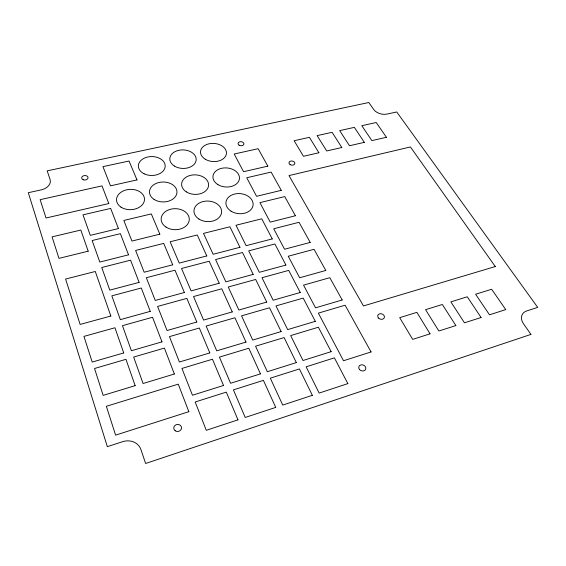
<?xml version="1.0" encoding="UTF-8"?>
<svg xmlns="http://www.w3.org/2000/svg" width="566" height="566" viewBox="0 0 566 566"><rect width="100%" height="100%" fill="white"/><g stroke="black" fill="none" stroke-linecap="round" stroke-linejoin="round"><path stroke-width="0.85" d="M530.936 334.4L145.618 463.49L140.927 449.546A14.865 13.301 -19.2 0 0 122.822 441.636L107.328 446.652L28.3 192.709L41.148 189.893A11.872 8.235 -6.7 0 0 50.063 179.436L47.176 170.861L368.82 102.51L373.73 109.535A10.004 6.459 12.6 0 0 387.087 114.07L396.731 111.962L537.7 307.388L526.797 310.911A12.77 9.247 27.7 0 0 523.465 323.702L530.936 334.4M237.975 419.852L206.286 430.302L195.178 402.002L226.308 392.125L237.975 419.852M275.727 407.4L245.205 417.467L233.418 389.875L263.416 380.359L275.727 407.4M312.333 395.323L282.738 405.086L270.315 378.173L299.435 368.94L312.333 395.323M347.857 383.607L319.139 393.08L306.128 366.818L334.4 357.846L347.857 383.607M430.054 333.827L412.664 339.388L399.702 317.653L416.866 312.354L430.054 333.827M455.856 325.57L438.862 331.011L425.568 309.673L442.35 304.487L455.856 325.57M481.079 317.505L464.467 322.818L450.861 301.862L467.275 296.796L481.079 317.505M505.742 309.616L489.498 314.809L475.596 294.228L491.656 289.268L505.742 309.616M188.846 411.68L115.598 435.134L106.358 406.296L178.262 384.151L188.846 411.68M371.07 351.939L343.52 360.747L318.347 313.125L345.097 305.201L371.07 351.939M223.513 385.474L192.454 395.231L181.941 368.445L212.462 359.219L223.513 385.474M260.466 373.871L230.588 383.253L219.417 357.118L248.799 348.239L260.466 373.871M296.336 362.601L267.336 371.713L255.556 346.201L284.097 337.577L296.336 362.601M331.167 351.663L303.001 360.507L290.662 335.588L318.389 327.212L331.167 351.663M135.154 385.658L103.154 395.365L94.536 368.494L125.956 359.318L135.154 385.658M174.363 374.013L143.071 383.507L133.654 357.068L164.395 348.09L174.363 374.013M495.285 266.551L363.45 305.951L288.985 175.58L410.407 146.955L495.285 266.551M209.809 352.915L179.415 362.014L169.453 336.621L199.331 328.018L209.809 352.915M245.998 342.083L216.736 350.842L206.144 326.051L234.925 317.759L245.998 342.083M281.153 331.563L252.726 340.067L241.548 315.849L269.529 307.791L281.153 331.563M315.319 321.332L287.691 329.603L275.967 305.93L303.178 298.091L315.319 321.332M342.204 299.987L315.538 307.819L303.539 285.137L329.815 277.701L342.204 299.987M123.728 352.936L92.187 362.063L83.959 336.388L114.933 327.756L123.728 352.936M161.996 341.864L131.39 350.722L122.461 325.655L152.544 317.271L161.996 341.864M196.812 322.033L167.055 330.523L157.596 306.425L186.858 298.381L196.812 322.033M232.265 311.908L203.597 320.094L193.53 296.549L221.745 288.794L232.265 311.908M266.735 302.074L238.859 310.026L228.24 287.004L255.676 279.463L266.735 302.074M300.256 292.502L273.152 300.242L261.994 277.722L288.702 270.385L300.256 292.502M325.797 270.463L299.647 277.764L288.257 256.235L314.031 249.295L325.797 270.463M150.266 311.364L120.317 319.634L111.842 295.841L141.288 288.009L150.266 311.364M253.2 274.39L225.855 281.84L215.568 259.561L242.489 252.493L253.2 274.39M110.837 316.026L80.124 324.431L65.585 279.052L95.286 271.482L110.837 316.026M184.382 292.502L155.247 300.44L146.332 277.736L175 270.208L184.382 292.502M219.212 283.226L191.11 290.882L181.545 268.489L209.201 261.23L219.212 283.226M285.915 265.058L259.313 272.31L248.686 250.865L274.906 243.981L285.915 265.058M310.21 242.418L284.556 249.238L273.732 228.77L299.032 222.289L310.21 242.418M139.123 282.392L109.804 290.117L101.746 267.506L130.583 260.176L139.123 282.392M172.722 264.796L144.167 272.225L135.614 250.434L163.708 243.387L172.722 264.796M206.788 255.931L179.238 263.098L170.125 241.774L197.251 234.975L206.788 255.931M239.956 247.307L213.134 254.283L203.498 233.404L229.916 226.782L239.956 247.307M272.253 238.909L246.132 245.701L236.001 225.254L261.747 218.801L272.253 238.909M295.395 215.745L270.215 222.12L259.921 202.642L284.748 196.586L295.395 215.745M128.524 254.827L99.807 262.058L92.145 240.536L120.388 233.673L128.524 254.827M88.197 251.177L58.963 258.379L52.072 236.878L80.818 230.044L88.197 251.177M159.831 234.168L131.935 241.052L123.841 220.45L151.306 213.913L159.831 234.168M118.428 228.579L90.298 235.357L82.99 214.839L110.674 208.415L118.428 228.579M281.281 190.346L256.568 196.303L246.755 177.752L271.128 172.085L281.281 190.346M108.806 203.555L46.023 218.002L40.144 199.664L102.007 185.881L108.806 203.555M318.891 152.763L303.447 156.301L294.15 140.722L309.418 137.333L318.891 152.763M341.822 147.507L326.695 150.973L317.13 135.621L332.086 132.303L341.822 147.507M364.341 142.349L349.498 145.745L339.678 130.619L354.358 127.364L364.341 142.349M386.437 137.283L371.876 140.623L361.808 125.716L376.213 122.518L386.437 137.283M267.824 166.135L243.564 171.71L234.204 154.016L258.138 148.702L267.824 166.135M137 179.917L110.497 185.839L102.955 166.637L129.048 161.02L137 179.917M144.111 173.79A13.428 9.459 0 0 0 165.152 166.807A13.428 9.459 0 0 0 146.049 157.461A13.428 9.459 0 0 0 144.111 173.79M154.086 199.409A13.747 9.969 0.2 0 0 176.684 194.011A13.747 9.969 0.2 0 0 158.89 182.507A13.747 9.969 0.2 0 0 154.086 199.409M120.968 207.114A14.001 10.167 -2.1 0 0 144.153 201.574A14.001 10.167 -2.1 0 0 126.43 189.858A14.001 10.167 -2.1 0 0 120.968 207.114M165.965 227.058A14.079 10.513 0.6 0 0 189.037 221.264A14.079 10.513 0.6 0 0 170.663 209.208A14.079 10.513 0.6 0 0 165.965 227.058M174.399 166.05A13.202 9.268 2 0 0 195.977 161.112A13.202 9.268 2 0 0 178.644 150.337A13.202 9.268 2 0 0 174.399 166.05M186.306 191.86A13.513 9.764 2.4 0 0 208.38 186.695A13.513 9.764 2.4 0 0 190.622 175.319A13.513 9.764 2.4 0 0 186.306 191.86M231.084 211.189A13.634 10.054 5.4 0 0 252.988 205.684A13.634 10.054 5.4 0 0 234.501 194.067A13.634 10.054 5.4 0 0 231.084 211.189M217.846 184.573A13.308 9.551 4.5 0 0 239.326 179.443A13.308 9.551 4.5 0 0 221.419 168.35A13.308 9.551 4.5 0 0 217.846 184.573M205.232 159.209A12.997 9.077 3.9 0 0 226.294 154.426A12.997 9.077 3.9 0 0 208.939 143.814A12.997 9.077 3.9 0 0 205.232 159.209M198.956 219.049A13.846 10.287 3 0 0 221.433 213.396A13.846 10.287 3 0 0 202.996 201.567A13.846 10.287 3 0 0 198.956 219.049M290.153 164.635A2.964 2.08 8.6 0 0 294.836 163.546A2.964 2.08 8.6 0 0 290.733 161.077A2.964 2.08 8.6 0 0 290.153 164.635M378.576 318.099A3.453 2.731 19.4 0 0 384.286 317.745A3.453 2.731 19.4 0 0 380.338 313.698A3.453 2.731 19.4 0 0 378.576 318.099M83.244 179.776A3.191 2.243 -4.2 0 0 88.041 177.682A3.191 2.243 -4.2 0 0 83.287 175.892A3.191 2.243 -4.2 0 0 83.244 179.776M175.241 430.79A3.905 3.523 -7.6 0 0 181.502 428.342A3.905 3.523 -7.6 0 0 176.175 424.719A3.905 3.523 -7.6 0 0 175.241 430.79M359.636 369.662A3.629 3.021 21.1 0 0 365.664 369.23A3.629 3.021 21.1 0 0 361.575 364.801A3.629 3.021 21.1 0 0 359.636 369.662M239.149 145.207A2.929 2.023 5.5 0 0 243.875 144.174A2.929 2.023 5.5 0 0 239.92 141.769A2.929 2.023 5.5 0 0 239.149 145.207"/></g></svg>
